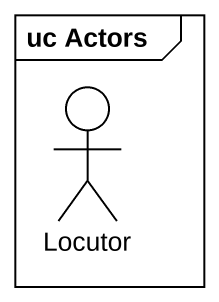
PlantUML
@startuml
mainframe uc Actors
actor Locutor
@enduml
